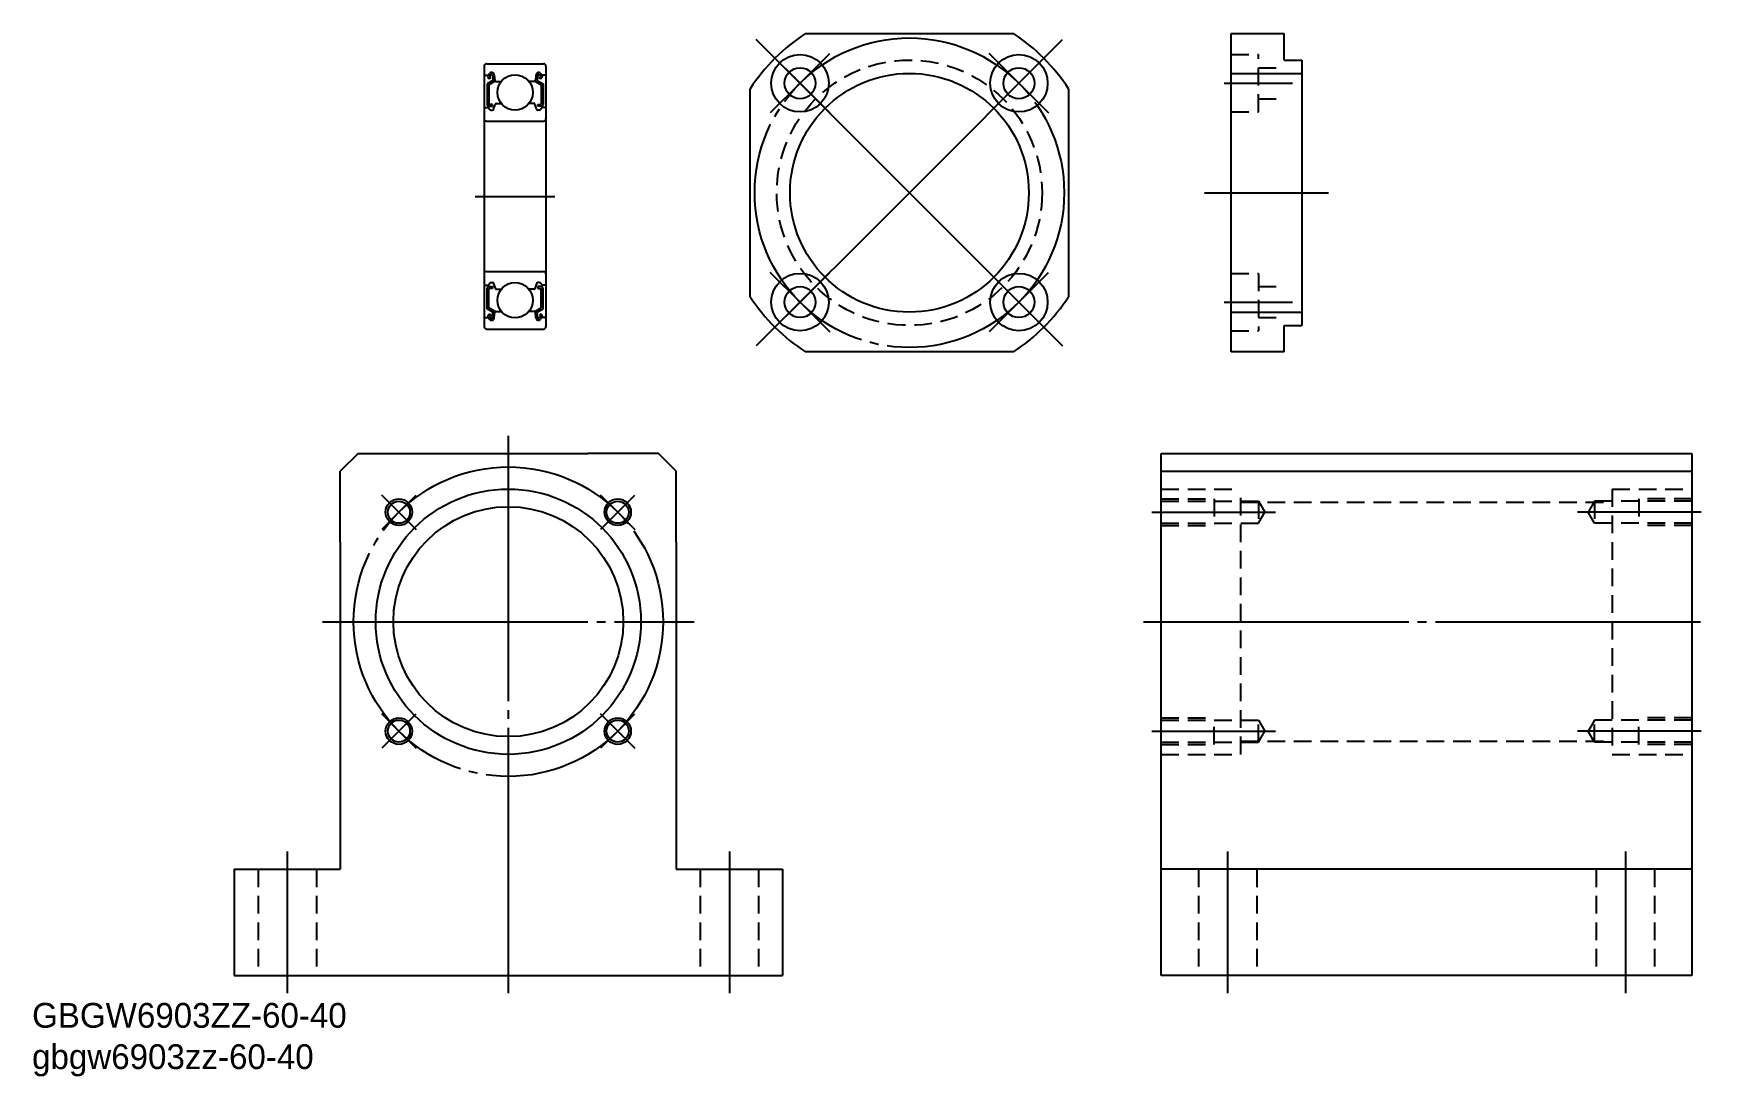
# Model space of a CAD drawing. Extents: x -142 to 48, y -33 to 85.
import ezdxf

# ---------------------------------------------------------------- set-up
doc = ezdxf.new("R2010")
doc.units = 0
doc.linetypes.add('CENTER', pattern=[33, 30, -1, 1, -1])
doc.linetypes.add('DASHED', pattern=[3, 2, -1])
doc.layers.get('0').update_dxf_attribs({"linetype": 'CONTINUOUS'})
doc.layers.add('CENTER', color=7, linetype='CONTINUOUS')

# ---------------------------------------------------------------- blocks, each defined once
blk = doc.blocks.new('*U2')
at = {"linetype": 'CONTINUOUS'}
for s, p in [('GBGW6903ZZ-60-40', (-141.97, -27.05)), ('gbgw6903zz-60-40', (-141.97, -31.72))]:
    blk.add_text(s, height=2.8, dxfattribs=at).set_placement(p)

msp = doc.modelspace()

# ---------------------------------------------------------------- linework, layer by layer
at = {"color": 7, "linetype": 'CONTINUOUS'}
for p, q in [((-54.51, 85.36), (-30.99, 85.36)), ((-6.37, 49.36), (-6.37, 85.36)), ((-6.37, 85.36), (-0.37, 85.36)), ((-0.37, 82.36), (-0.37, 85.36)), ((-0.37, 82.36), (1.63, 82.36)), ((1.63, 82.36), (1.63, 52.36)), ((-6.37, 80.86), (1.63, 80.86)), ((-60.75, 55.6), (-60.75, 79.12)), ((-24.75, 79.12), (-24.75, 55.6)), ((-6.37, 53.86), (1.63, 53.86)), ((-0.37, 49.36), (-0.37, 52.36)), ((-0.37, 52.36), (1.63, 52.36)), ((-30.99, 49.36), (-54.51, 49.36)), ((-0.37, 49.36), (-6.37, 49.36)), ((-105.11, 37.86), (-107.11, 35.86)), ((-105.11, 37.86), (-97.11, 37.86)), ((-97.11, 37.86), (-79.11, 37.86)), ((-71.11, 37.86), (-79.11, 37.86)), ((-69.11, 35.86), (-71.11, 37.86)), ((-14.27, 37.86), (45.73, 37.86)), ((-14.27, -21.14), (-14.27, 37.86)), ((45.73, 37.86), (45.73, -21.14)), ((-107.11, 27.86), (-107.11, 35.86)), ((-69.11, 27.86), (-69.11, 35.86)), ((-14.27, 35.86), (45.73, 35.86)), ((-107.11, 27.86), (-107.11, -9.14)), ((-69.11, 27.86), (-69.11, -9.14)), ((-119.11, -9.14), (-119.11, -21.14)), ((-119.11, -9.14), (-107.11, -9.14)), ((-69.11, -9.14), (-57.11, -9.14)), ((-57.11, -9.14), (-57.11, -21.14)), ((45.73, -9.14), (-14.27, -9.14)), ((-119.11, -21.14), (-57.11, -21.14)), ((45.73, -21.14), (-14.27, -21.14))]:
    msp.add_line(p, q, dxfattribs=at)
for p, q in [((-90.85, 81.65), (-90.85, 52.25)), ((-90.55, 81.95), (-84.15, 81.95)), ((-83.85, 81.65), (-83.85, 52.25)), ((-90.75, 80.65), (-90.39, 80.65)), ((-89.86, 80.05), (-90.51, 79.67)), ((-90.51, 79.67), (-90.51, 77.35)), ((-90.4, 80.64), (-90.23, 80.84)), ((-90.24, 80.22), (-90.39, 80.37)), ((-89.66, 79.93), (-90.31, 79.56)), ((-90.24, 80.51), (-90.07, 80.71)), ((-90.1, 80.37), (-90.24, 80.51)), ((-90.24, 80.22), (-90.1, 80.37)), ((-89.9, 80.65), (-89.86, 80.05)), ((-89.7, 80.67), (-89.64, 80.04)), ((-89.66, 80.3), (-89.66, 79.93)), ((-89.54, 79.95), (-88.91, 79.95)), ((-85.15, 79.95), (-85.78, 79.95)), ((-84.99, 80.67), (-85.05, 80.04)), ((-85.03, 80.3), (-85.03, 79.93)), ((-85.03, 79.93), (-84.38, 79.56)), ((-84.79, 80.65), (-84.83, 80.05)), ((-84.83, 80.05), (-84.18, 79.67)), ((-84.45, 80.51), (-84.62, 80.71)), ((-84.59, 80.37), (-84.45, 80.51)), ((-84.45, 80.22), (-84.59, 80.37)), ((-84.29, 80.64), (-84.46, 80.84)), ((-84.45, 80.22), (-84.31, 80.37)), ((-83.95, 80.65), (-84.31, 80.65)), ((-84.18, 79.67), (-84.18, 77.35)), ((-90.31, 79.56), (-90.31, 77.35)), ((-84.38, 79.56), (-84.38, 77.35)), ((-90.75, 77), (-90.4, 77)), ((-90.4, 77), (-90.2, 76.77)), ((-89.91, 77.35), (-90.31, 77.35)), ((-90.31, 77.15), (-89.91, 77.15)), ((-90.05, 76.7), (-89.95, 76.7)), ((-89.91, 77.15), (-89.91, 77.35)), ((-89.77, 76.83), (-89.57, 77.38)), ((-89.47, 77.45), (-88.91, 77.45)), ((-85.22, 77.45), (-85.78, 77.45)), ((-84.92, 76.83), (-85.13, 77.38)), ((-84.78, 77.15), (-84.78, 77.35)), ((-84.78, 77.35), (-84.38, 77.35)), ((-84.38, 77.15), (-84.78, 77.15)), ((-84.64, 76.7), (-84.74, 76.7)), ((-84.3, 77), (-84.49, 76.77)), ((-83.95, 77), (-84.3, 77)), ((-90.55, 75.45), (-84.15, 75.45)), ((-90.75, 56.9), (-90.4, 56.9)), ((-90.55, 58.45), (-84.15, 58.45)), ((-90.4, 56.9), (-90.2, 57.13)), ((-90.05, 57.2), (-89.95, 57.2)), ((-89.77, 57.07), (-89.57, 56.51)), ((-84.92, 57.07), (-85.13, 56.51)), ((-84.64, 57.2), (-84.74, 57.2)), ((-84.3, 56.9), (-84.49, 57.13)), ((-83.95, 56.9), (-84.3, 56.9)), ((-90.51, 54.22), (-90.51, 56.55)), ((-90.31, 56.75), (-89.91, 56.75)), ((-90.31, 54.34), (-90.31, 56.55)), ((-89.91, 56.55), (-90.31, 56.55)), ((-89.91, 56.75), (-89.91, 56.55)), ((-89.47, 56.45), (-88.91, 56.45)), ((-85.22, 56.45), (-85.78, 56.45)), ((-84.78, 56.75), (-84.78, 56.55)), ((-84.38, 56.75), (-84.78, 56.75)), ((-84.78, 56.55), (-84.38, 56.55)), ((-84.38, 54.34), (-84.38, 56.55)), ((-84.18, 54.22), (-84.18, 56.55)), ((-90.75, 53.25), (-90.39, 53.25)), ((-89.86, 53.85), (-90.51, 54.22)), ((-90.4, 53.26), (-90.23, 53.06)), ((-90.24, 53.67), (-90.39, 53.53)), ((-89.66, 53.96), (-90.31, 54.34)), ((-90.24, 53.67), (-90.1, 53.53)), ((-90.1, 53.53), (-90.24, 53.39)), ((-90.24, 53.39), (-90.07, 53.19)), ((-89.9, 53.25), (-89.86, 53.85)), ((-89.7, 53.22), (-89.64, 53.86)), ((-89.66, 53.6), (-89.66, 53.96)), ((-89.54, 53.95), (-88.91, 53.95)), ((-89.38, 53.95), (-89.38, 53.95)), ((-89.23, 53.95), (-89.23, 53.95)), ((-85.15, 53.95), (-85.78, 53.95)), ((-84.99, 53.22), (-85.05, 53.86)), ((-85.03, 53.96), (-84.38, 54.34)), ((-85.03, 53.6), (-85.03, 53.96)), ((-84.83, 53.85), (-84.18, 54.22)), ((-84.79, 53.25), (-84.83, 53.85)), ((-84.45, 53.39), (-84.62, 53.19)), ((-84.45, 53.67), (-84.59, 53.53)), ((-84.59, 53.53), (-84.45, 53.39)), ((-84.29, 53.26), (-84.46, 53.06)), ((-84.45, 53.67), (-84.31, 53.53)), ((-83.95, 53.25), (-84.31, 53.25)), ((-90.55, 51.95), (-84.15, 51.95))]:
    msp.add_line(p, q)
at = {"color": 3, "linetype": 'DASHED'}
for p, q in [((-6.37, 82.99), (-3.27, 82.99)), ((-3.27, 76.49), (-3.27, 82.99)), ((-3.27, 81.49), (-0.37, 81.49)), ((-3.27, 77.99), (-0.37, 77.99)), ((-6.37, 76.49), (-3.27, 76.49)), ((-6.37, 58.24), (-3.27, 58.24)), ((-3.27, 58.24), (-3.27, 51.74)), ((-3.27, 56.74), (-0.37, 56.74)), ((-3.27, 53.24), (-0.37, 53.24)), ((-6.37, 51.74), (-3.27, 51.74)), ((-14.27, 33.86), (-5.27, 33.86)), ((-14.27, 32.74), (-8.27, 32.74)), ((-14.27, 32.49), (-3.27, 32.49)), ((-8.27, 32.74), (-8.27, 29.74)), ((-5.27, 3.86), (-5.27, 33.86)), ((-5.27, 32.36), (36.73, 32.36)), ((-3.27, 32.49), (-2.54, 31.24)), ((-3.27, 32.49), (-3.27, 29.99)), ((34.73, 32.49), (34.01, 31.24)), ((45.73, 32.49), (34.73, 32.49)), ((34.73, 32.49), (34.73, 29.99)), ((36.73, 33.86), (36.73, 3.86)), ((36.73, 33.86), (45.73, 33.86)), ((45.73, 32.74), (39.73, 32.74)), ((39.73, 32.74), (39.73, 29.74)), ((-3.27, 29.99), (-2.54, 31.24)), ((34.73, 29.99), (34.01, 31.24)), ((-14.27, 29.99), (-3.27, 29.99)), ((-14.27, 29.74), (-8.27, 29.74)), ((45.73, 29.99), (34.73, 29.99)), ((45.73, 29.74), (39.73, 29.74)), ((-14.27, 7.99), (-8.27, 7.99)), ((-14.27, 7.74), (-3.27, 7.74)), ((-8.27, 4.99), (-8.27, 7.99)), ((-3.27, 7.74), (-2.54, 6.49)), ((-3.27, 5.24), (-3.27, 7.74)), ((34.73, 7.74), (34.01, 6.49)), ((45.73, 7.74), (34.73, 7.74)), ((34.73, 5.24), (34.73, 7.74)), ((45.73, 7.99), (39.73, 7.99)), ((39.73, 4.99), (39.73, 7.99)), ((-3.27, 5.24), (-2.54, 6.49)), ((34.73, 5.24), (34.01, 6.49)), ((-14.27, 5.24), (-3.27, 5.24)), ((-14.27, 4.99), (-8.27, 4.99)), ((-14.27, 3.86), (-5.27, 3.86)), ((-5.27, 5.36), (36.73, 5.36)), ((45.73, 5.24), (34.73, 5.24)), ((36.73, 3.86), (45.73, 3.86)), ((45.73, 4.99), (39.73, 4.99)), ((-116.41, -9.14), (-116.41, -21.14)), ((-109.81, -9.14), (-109.81, -21.14)), ((-66.41, -9.14), (-66.41, -21.14)), ((-59.81, -9.14), (-59.81, -21.14)), ((-10.07, -9.14), (-10.07, -21.14)), ((-3.47, -9.14), (-3.47, -21.14)), ((34.93, -9.14), (34.93, -21.14)), ((41.53, -9.14), (41.53, -21.14))]:
    msp.add_line(p, q, dxfattribs=at)
at = {"color": 7, "linetype": 'CONTINUOUS'}
for centre, radius in [((-55.12, 79.74), 3.25), ((-30.37, 79.74), 3.25), ((-55.12, 79.74), 1.75), ((-42.75, 67.36), 13.5), ((-30.37, 79.74), 1.75), ((-55.12, 54.99), 3.25), ((-30.37, 54.99), 3.25), ((-55.12, 54.99), 1.75), ((-30.37, 54.99), 1.75), ((-88.11, 18.86), 15), ((-100.49, 31.24), 1.25), ((-75.74, 31.24), 1.25), ((-88.11, 18.86), 13), ((-100.49, 6.49), 1.25), ((-75.74, 6.49), 1.25)]:
    msp.add_circle(centre, radius, dxfattribs=at)
at = {"color": 3, "linetype": 'DASHED'}
msp.add_circle((-42.75, 67.36), 15, dxfattribs=at)
for centre in [(-87.35, 78.7), (-87.35, 55.2)]:
    msp.add_circle(centre, 2)
at = {"color": 3, "linetype": 'CONTINUOUS'}
for centre in [(-100.49, 31.24), (-75.74, 31.24), (-100.49, 6.49), (-75.74, 6.49)]:
    msp.add_circle(centre, 1.5, dxfattribs=at)
at = {"color": 7, "linetype": 'CONTINUOUS'}
for start, end in [(123.1534, 146.8466), (33.1534, 56.8466), (213.1534, 236.8466), (303.1534, 326.8466)]:
    msp.add_arc((-42.75, 67.36), 21.5, start, end, dxfattribs=at)
for centre, radius, start, end in [((-90.55, 81.65), 0.3, 90, 180), ((-84.15, 81.65), 0.3, 0, 90), ((-90.75, 80.75), 0.1, 180, 270), ((-90.24, 80.51), 0.2, 140.1381, 225), ((-90, 80.65), 0.3, 4.9347, 140.1381), ((-90, 80.64), 0.1, 3.1015, 139.9514), ((-89.54, 80.05), 0.1, 184.9347, 269.9991), ((-85.15, 80.05), 0.1, 270.0009, 355.0653), ((-84.7, 80.65), 0.3, 39.8619, 175.0653), ((-84.69, 80.64), 0.1, 40.0486, 176.8985), ((-84.45, 80.51), 0.2, 315, 39.8619), ((-83.95, 80.75), 0.1, 270, 0), ((-90.75, 76.9), 0.1, 90, 180), ((-90.31, 77.35), 0.2, 180, 270), ((-90.05, 76.9), 0.2, 219.9774, 270), ((-89.95, 76.9), 0.2, 270, 339.9912), ((-89.47, 77.35), 0.1, 90, 159.9912), ((-85.22, 77.35), 0.1, 20.0088, 90), ((-84.74, 76.9), 0.2, 200.0088, 270), ((-84.64, 76.9), 0.2, 270, 320.0226), ((-84.38, 77.35), 0.2, 270, 0), ((-83.95, 76.9), 0.1, 0, 90), ((-90.55, 75.75), 0.3, 180, 270), ((-84.15, 75.75), 0.3, 270, 0), ((-90.55, 58.15), 0.3, 90, 180), ((-90.75, 57), 0.1, 180, 270), ((-90.05, 57), 0.2, 90, 140.0226), ((-89.95, 57), 0.2, 20.0088, 90), ((-84.74, 57), 0.2, 90, 159.9912), ((-84.64, 57), 0.2, 39.9774, 90), ((-84.15, 58.15), 0.3, 0, 90), ((-83.95, 57), 0.1, 270, 0), ((-90.31, 56.55), 0.2, 90, 180), ((-89.47, 56.55), 0.1, 200.0088, 270), ((-85.22, 56.55), 0.1, 270, 339.9912), ((-84.38, 56.55), 0.2, 0, 90), ((-90.75, 53.15), 0.1, 90, 180), ((-90.24, 53.39), 0.2, 135, 219.8619), ((-90, 53.25), 0.3, 219.8619, 355.0653), ((-90, 53.25), 0.1, 220.0486, 356.8985), ((-89.54, 53.85), 0.1, 90.0009, 175.0653), ((-85.15, 53.85), 0.1, 4.9347, 89.9991), ((-84.7, 53.25), 0.3, 184.9347, 320.1381), ((-84.69, 53.25), 0.1, 183.1015, 319.9514), ((-84.45, 53.39), 0.2, 320.1381, 45), ((-83.95, 53.15), 0.1, 0, 90), ((-90.55, 52.25), 0.3, 180, 270), ((-84.15, 52.25), 0.3, 270, 0)]:
    msp.add_arc(centre, radius, start, end)
at = {"layer": 'CENTER', "color": 1, "linetype": 'CENTER'}
for p, q in [((-42.75, 67.36), (-60.07, 84.68)), ((-42.75, 67.36), (-25.42, 84.68)), ((-55.12, 79.74), (-58.48, 83.09)), ((-55.12, 79.74), (-51.76, 83.09)), ((-30.37, 79.74), (-33.73, 83.09)), ((-30.37, 79.74), (-27.01, 83.09)), ((-55.12, 79.74), (-58.48, 76.38)), ((-55.12, 79.74), (-51.76, 76.38)), ((-30.37, 79.74), (-33.73, 76.38)), ((-30.37, 79.74), (-27.01, 76.38)), ((-7.17, 79.74), (0.56, 79.74)), ((-42.75, 67.36), (-60.07, 50.04)), ((-42.75, 67.36), (-25.42, 50.04)), ((-9.37, 67.36), (4.63, 67.36)), ((-55.12, 54.99), (-58.48, 58.35)), ((-55.12, 54.99), (-51.76, 58.35)), ((-30.37, 54.99), (-33.73, 58.35)), ((-30.37, 54.99), (-27.01, 58.35)), ((-55.12, 54.99), (-58.48, 51.63)), ((-55.12, 54.99), (-51.76, 51.63)), ((-30.37, 54.99), (-33.73, 51.63)), ((-30.37, 54.99), (-27.01, 51.63)), ((-7.17, 54.99), (0.56, 54.99)), ((-88.11, 39.86), (-88.11, -23.14)), ((-100.49, 31.24), (-102.43, 33.18)), ((-100.49, 31.24), (-98.54, 33.18)), ((-75.74, 31.24), (-77.68, 33.18)), ((-75.74, 31.24), (-73.8, 33.18)), ((-100.49, 31.24), (-102.43, 29.29)), ((-100.49, 31.24), (-98.54, 29.29)), ((-75.74, 31.24), (-77.68, 29.29)), ((-75.74, 31.24), (-73.8, 29.29)), ((-15.32, 31.24), (-2.54, 31.24)), ((-15.32, 31.24), (-1.33, 31.24)), ((46.79, 31.24), (32.8, 31.24)), ((46.79, 31.24), (34.01, 31.24)), ((-109.11, 18.86), (-67.11, 18.86)), ((-16.27, 18.86), (47.73, 18.86)), ((-100.49, 6.49), (-102.43, 8.43)), ((-100.49, 6.49), (-98.54, 8.43)), ((-75.74, 6.49), (-77.68, 8.43)), ((-75.74, 6.49), (-73.8, 8.43)), ((-100.49, 6.49), (-102.43, 4.55)), ((-100.49, 6.49), (-98.54, 4.55)), ((-75.74, 6.49), (-77.68, 4.55)), ((-75.74, 6.49), (-73.8, 4.55)), ((-15.32, 6.49), (-2.54, 6.49)), ((-15.32, 6.49), (-1.33, 6.49)), ((46.79, 6.49), (32.8, 6.49)), ((46.79, 6.49), (34.01, 6.49)), ((-113.11, -7.14), (-113.11, -23.14)), ((-63.11, -7.14), (-63.11, -23.14)), ((-6.77, -7.14), (-6.77, -23.14)), ((38.23, -7.14), (38.23, -23.14))]:
    msp.add_line(p, q, dxfattribs=at)
at = {"layer": 'CENTER'}
msp.add_line((-91.85, 66.95), (-82.85, 66.95), dxfattribs=at)
at = {"layer": 'CENTER', "color": 1, "linetype": 'CENTER'}
for centre in [(-42.75, 67.36), (-88.11, 18.86)]:
    msp.add_circle(centre, 17.5, dxfattribs=at)

# ---------------------------------------------------------------- block references
at = {"linetype": 'CONTINUOUS'}
msp.add_blockref('*U2', (0, 0), dxfattribs=at)

doc.saveas('drawing.dxf')
